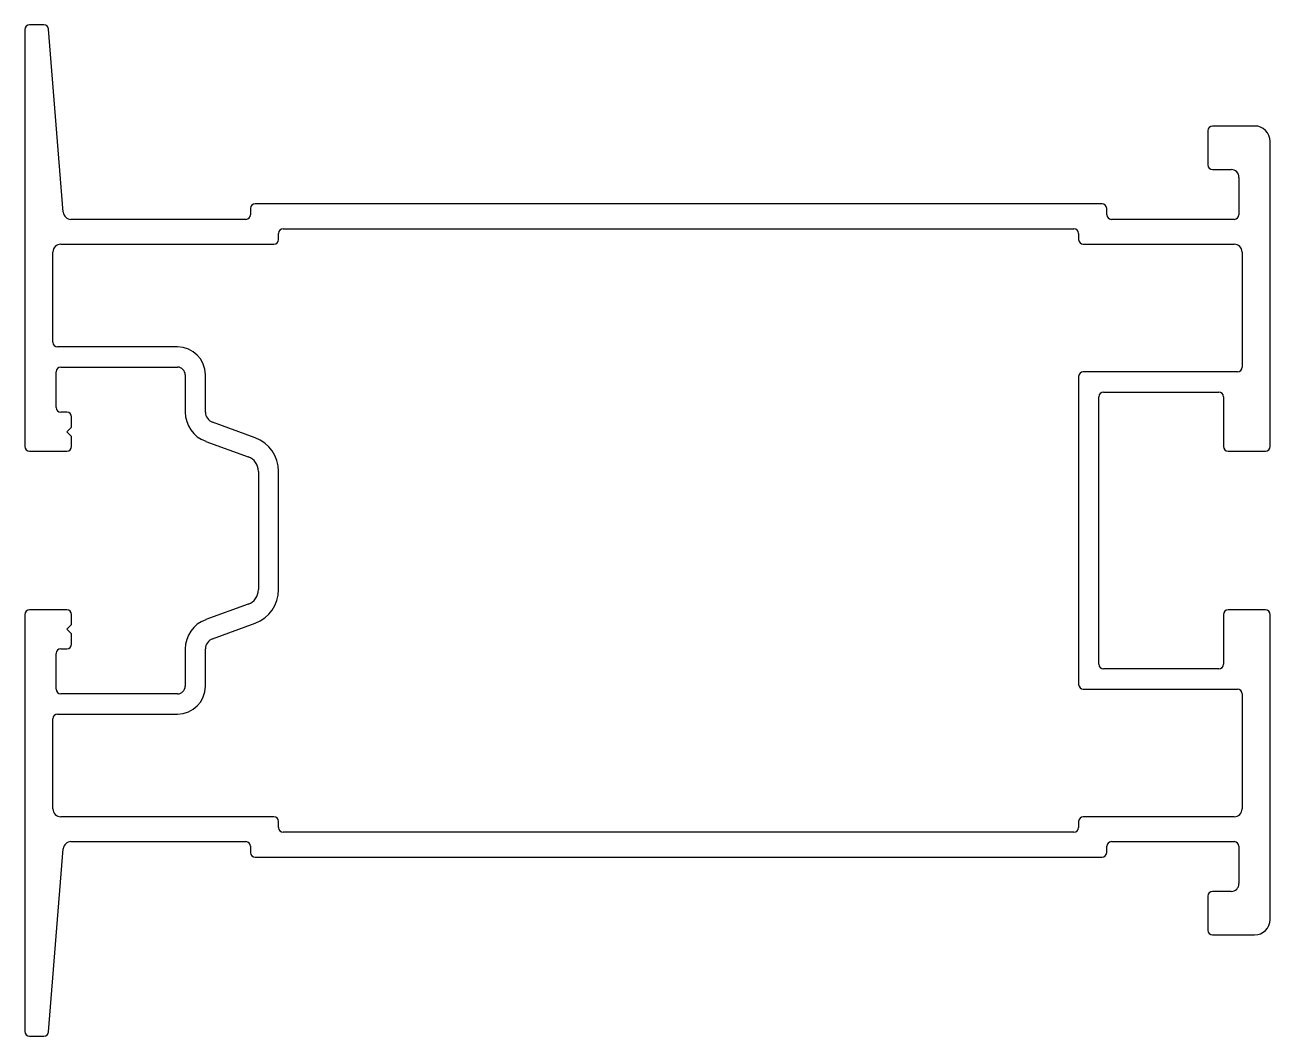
# Model space of a CAD drawing. Extents: x 138.5 to 218.5, y 147.4 to 212.4.
import ezdxf

# ---------------------------------------------------------------- set-up
doc = ezdxf.new("R2010")
doc.units = 0
doc.layers.get('0').update_dxf_attribs({"linetype": 'CONTINUOUS'})

msp = doc.modelspace()

# ---------------------------------------------------------------- linework, layer by layer
for p, q in [((138.494, 212.138), (138.494, 185.338)), ((139.717, 212.438), (138.794, 212.438)), ((140.957, 200.398), (140.016, 212.161)), ((214.494, 205.638), (214.494, 203.438)), ((217.494, 205.938), (214.794, 205.938)), ((218.494, 185.338), (218.494, 204.938)), ((214.794, 203.138), (215.994, 203.138)), ((216.494, 202.638), (216.494, 200.238)), ((207.694, 200.938), (153.294, 200.938)), ((152.994, 200.638), (152.994, 200.238)), ((207.994, 200.238), (207.994, 200.638)), ((152.694, 199.938), (141.455, 199.938)), ((155.094, 199.338), (205.894, 199.338)), ((216.194, 199.938), (208.294, 199.938)), ((154.794, 198.638), (154.794, 199.038)), ((206.194, 199.038), (206.194, 198.638)), ((140.294, 192.038), (140.294, 197.838)), ((140.794, 198.338), (154.494, 198.338)), ((206.494, 198.338), (216.194, 198.338)), ((216.694, 197.838), (216.694, 190.438)), ((148.294, 191.738), (140.594, 191.738)), ((140.794, 190.438), (148.294, 190.438)), ((140.494, 187.838), (140.494, 190.138)), ((148.794, 189.938), (148.794, 187.549)), ((150.094, 187.549), (150.094, 189.938)), ((206.194, 189.838), (206.194, 170.038)), ((216.394, 190.138), (206.494, 190.138)), ((207.794, 188.838), (215.194, 188.838)), ((207.494, 171.338), (207.494, 188.538)), ((215.494, 188.538), (215.494, 185.338)), ((141.194, 187.538), (140.794, 187.538)), ((141.494, 186.588), (141.494, 187.238)), ((141.194, 186.288), (141.494, 186.588)), ((153.28, 185.899), (150.554, 186.891)), ((141.494, 185.988), (141.194, 186.288)), ((141.494, 185.338), (141.494, 185.988)), ((150.11, 185.669), (152.836, 184.677)), ((138.794, 185.038), (141.194, 185.038)), ((215.794, 185.038), (218.194, 185.038)), ((153.494, 183.737), (153.494, 176.138)), ((154.794, 176.138), (154.794, 183.737)), ((138.494, 174.538), (138.494, 147.738)), ((141.194, 174.838), (138.794, 174.838)), ((141.494, 173.888), (141.494, 174.538)), ((152.836, 175.198), (150.11, 174.206)), ((215.494, 174.538), (215.494, 171.338)), ((218.194, 174.838), (215.794, 174.838)), ((218.494, 154.938), (218.494, 174.538)), ((141.194, 173.588), (141.494, 173.888)), ((150.554, 172.984), (153.28, 173.976)), ((141.494, 173.288), (141.194, 173.588)), ((141.494, 172.638), (141.494, 173.288)), ((140.494, 169.738), (140.494, 172.038)), ((140.794, 172.338), (141.194, 172.338)), ((148.794, 172.326), (148.794, 169.938)), ((150.094, 169.938), (150.094, 172.326)), ((215.194, 171.038), (207.794, 171.038)), ((206.494, 169.738), (216.394, 169.738)), ((148.294, 169.438), (140.794, 169.438)), ((216.694, 169.438), (216.694, 162.038)), ((140.594, 168.138), (148.294, 168.138)), ((140.294, 162.038), (140.294, 167.838)), ((154.494, 161.538), (140.794, 161.538)), ((154.794, 160.838), (154.794, 161.238)), ((206.194, 161.238), (206.194, 160.838)), ((216.194, 161.538), (206.494, 161.538)), ((205.894, 160.538), (155.094, 160.538)), ((140.016, 147.714), (140.957, 159.477)), ((141.455, 159.938), (152.694, 159.938)), ((152.994, 159.638), (152.994, 159.238)), ((207.994, 159.238), (207.994, 159.638)), ((208.294, 159.938), (216.194, 159.938)), ((216.494, 159.638), (216.494, 157.238)), ((153.294, 158.938), (207.694, 158.938)), ((214.494, 156.437), (214.494, 154.238)), ((215.994, 156.738), (214.794, 156.738)), ((214.794, 153.938), (217.494, 153.938)), ((138.794, 147.438), (139.717, 147.438))]:
    msp.add_line(p, q)
for centre, radius, start, end in [((138.794, 212.138), 0.3, 90, 180), ((139.717, 212.138), 0.3, 4.57392, 90), ((214.794, 205.638), 0.3, 90, 180), ((217.494, 204.938), 1, 360, 90), ((214.794, 203.438), 0.3, 180, 269.99999), ((215.994, 202.638), 0.5, 360, 90), ((153.294, 200.638), 0.3, 90, 180), ((207.694, 200.638), 0.3, 360, 90), ((141.455, 200.438), 0.5, 184.57392, 270.00001), ((152.694, 200.238), 0.3, 270.00001, 360), ((208.294, 200.238), 0.3, 180, 269.99999), ((216.194, 200.238), 0.3, 270.00001, 360), ((155.094, 199.038), 0.3, 90, 180), ((205.894, 199.038), 0.3, 360, 90), ((154.494, 198.638), 0.3, 270.00001, 360), ((206.494, 198.638), 0.3, 180, 269.99999), ((140.794, 197.838), 0.5, 90, 180), ((216.194, 197.838), 0.5, 360, 90), ((140.594, 192.038), 0.3, 180, 270), ((148.294, 189.938), 1.8, 360, 90), ((140.794, 190.138), 0.3, 90, 180), ((148.294, 189.938), 0.5, 360, 90), ((216.394, 190.438), 0.3, 270.00001, 360), ((206.494, 189.838), 0.3, 90, 180), ((207.794, 188.538), 0.3, 90, 180), ((215.194, 188.538), 0.3, 360, 90), ((140.794, 187.838), 0.3, 180, 270), ((141.194, 187.238), 0.3, 360, 90), ((150.794, 187.549), 2, 180, 250), ((150.794, 187.549), 0.7, 180, 250), ((152.494, 183.737), 2.3, 360, 70), ((138.794, 185.338), 0.3, 180, 270), ((141.194, 185.338), 0.3, 270.00001, 360), ((215.794, 185.338), 0.3, 180, 270), ((218.194, 185.338), 0.3, 270.00001, 360), ((152.494, 183.737), 1, 360, 70), ((152.494, 176.138), 1, 290, 360), ((152.494, 176.138), 2.3, 290, 360), ((138.794, 174.538), 0.3, 90, 180), ((141.194, 174.538), 0.3, 360, 90), ((215.794, 174.538), 0.3, 90, 180), ((218.194, 174.538), 0.3, 360, 90), ((150.794, 172.326), 2, 110, 180), ((150.794, 172.326), 0.7, 110, 180), ((140.794, 172.038), 0.3, 90, 180), ((141.194, 172.638), 0.3, 270.00001, 360), ((207.794, 171.338), 0.3, 180, 270), ((215.194, 171.338), 0.3, 270.00001, 360), ((140.794, 169.738), 0.3, 180, 270), ((148.294, 169.938), 0.5, 270.00001, 360), ((148.294, 169.938), 1.8, 270.00001, 360), ((206.494, 170.038), 0.3, 180, 270), ((216.394, 169.438), 0.3, 360, 90), ((140.594, 167.838), 0.3, 90, 180), ((140.794, 162.038), 0.5, 180, 270.00001), ((216.194, 162.038), 0.5, 270.00001, 360), ((154.494, 161.238), 0.3, 360, 90), ((155.094, 160.838), 0.3, 180, 270), ((205.894, 160.838), 0.3, 270, 360), ((206.494, 161.238), 0.3, 90, 180), ((141.455, 159.438), 0.5, 90, 175.42608), ((152.694, 159.638), 0.3, 360, 90), ((153.294, 159.238), 0.3, 180, 270), ((207.694, 159.238), 0.3, 270.00001, 360), ((208.294, 159.638), 0.3, 90, 180), ((216.194, 159.638), 0.3, 360, 90), ((215.994, 157.238), 0.5, 270.00001, 360), ((214.794, 156.437), 0.3, 90, 180), ((217.494, 154.938), 1, 270, 360), ((214.794, 154.238), 0.3, 180, 270), ((138.794, 147.738), 0.3, 180, 270), ((139.717, 147.738), 0.3, 270.00001, 355.42608)]:
    msp.add_arc(centre, radius, start, end)

doc.saveas('drawing.dxf')
